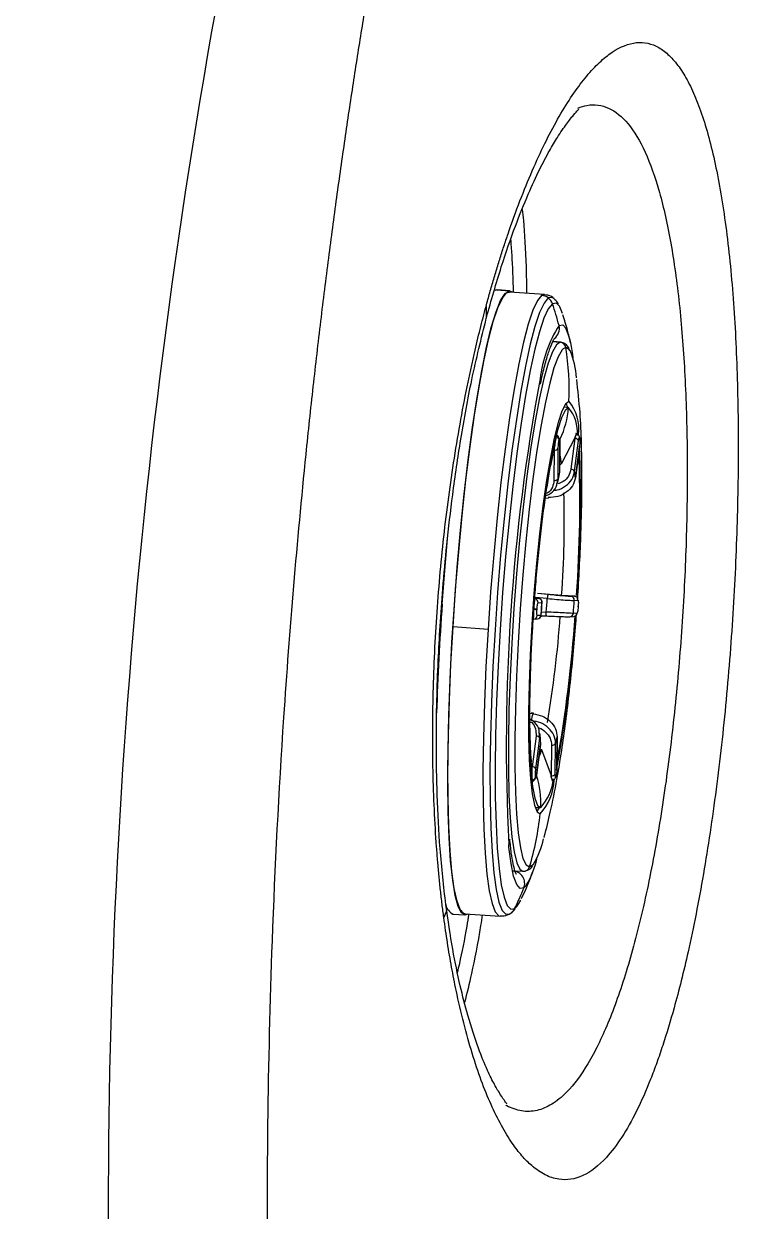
# Model space of a CAD drawing. Extents: x 526 to 610, y 679 to 808.
# Drawn here: x 532.974 to 535.259, y 723.207 to 727.003 of the extents above; entities that cross this region are included whole.
import ezdxf

# ---------------------------------------------------------------- set-up
doc = ezdxf.new("R2010")
doc.units = 0
doc.header["$MEASUREMENT"] = 0
doc.layers.add('1', color=4, linetype='Continuous')

# ---------------------------------------------------------------- blocks, each defined once
blk = doc.blocks.new('JETSETTER LX')
at = {"layer": '1', "color": 3, "linetype": 'Continuous', "lineweight": 25}
for p, q in [((8.3599, 29.2743), (8.3532, 29.2725)), ((8.3601, 29.2743), (8.3992, 29.2715)), ((8.3601, 29.2743), (8.3616, 29.2743)), ((8.4006, 29.2715), (8.3616, 29.2743)), ((8.3913, 29.2647), (8.4004, 29.2677)), ((8.4095, 29.267), (8.3992, 29.2715)), ((8.5123, 29.2597), (8.4004, 29.2677)), ((8.5123, 29.2597), (8.5032, 29.2567)), ((8.3253, 29.2215), (8.326, 29.1838)), ((8.5642, 29.1071), (8.5388, 29.1094)), ((8.5388, 29.1093), (8.5627, 29.1071)), ((8.5642, 29.1071), (8.5627, 29.1071)), ((8.5804, 29.0906), (8.5715, 29.0861)), ((8.5905, 28.8979), (8.5736, 28.8994)), ((8.5873, 28.8982), (8.5813, 28.9116)), ((8.5495, 28.8057), (8.5497, 28.8067)), ((8.559, 28.795), (8.5592, 28.796)), ((8.5616, 28.789), (8.5607, 28.6916)), ((8.5608, 28.6923), (8.5617, 28.7898)), ((8.5616, 28.789), (8.5617, 28.7898)), ((8.6086, 28.7995), (8.5669, 28.7193)), ((8.6094, 28.7994), (8.5966, 28.7012)), ((8.6101, 28.8044), (8.6086, 28.7995)), ((8.6086, 28.7995), (8.6094, 28.7994)), ((8.6087, 28.6946), (8.6215, 28.7928)), ((8.6094, 28.7994), (8.6101, 28.8044)), ((8.6249, 28.8013), (8.6248, 28.8023)), ((8.6248, 28.8002), (8.6249, 28.7992)), ((8.5427, 28.763), (8.5381, 28.7514)), ((8.5435, 28.763), (8.5426, 28.6655)), ((8.5436, 28.7685), (8.5427, 28.763)), ((8.5427, 28.763), (8.5435, 28.763)), ((8.5435, 28.763), (8.5436, 28.7685)), ((8.5555, 28.6707), (8.5564, 28.7681)), ((8.6238, 28.7724), (8.611, 28.6742)), ((8.611, 28.6735), (8.6238, 28.7717)), ((8.6238, 28.7724), (8.6238, 28.7717)), ((8.5669, 28.7193), (8.561, 28.7141)), ((8.5525, 28.6582), (8.5555, 28.6707)), ((8.5607, 28.6916), (8.5572, 28.6773)), ((8.5608, 28.6923), (8.5607, 28.6916)), ((8.611, 28.6735), (8.611, 28.6742)), ((8.5153, 28.6097), (8.525, 28.6091)), ((8.4814, 28.2873), (8.4807, 28.2873)), ((8.4808, 28.2866), (8.4814, 28.2873)), ((8.4809, 28.2864), (8.481, 28.2872)), ((8.4934, 28.288), (8.4814, 28.2873)), ((8.5211, 28.2881), (8.4837, 28.2917)), ((8.5672, 28.2977), (8.4903, 28.3038)), ((8.5235, 28.3006), (8.4903, 28.3038)), ((8.608, 28.2954), (8.5672, 28.2977)), ((8.6088, 28.2953), (8.5969, 28.2945)), ((8.6074, 28.2819), (8.6194, 28.2827)), ((8.608, 28.2954), (8.6088, 28.2953)), ((8.4773, 28.2545), (8.475, 28.2546)), ((8.4776, 28.2535), (8.4778, 28.2555)), ((8.4884, 28.2529), (8.4886, 28.2549)), ((8.492, 28.2747), (8.5039, 28.2754)), ((8.5023, 28.2453), (8.5181, 28.2446)), ((8.5039, 28.2754), (8.5032, 28.2756)), ((8.6201, 28.2632), (8.6199, 28.2611)), ((8.62, 28.2612), (8.6199, 28.2611)), ((8.62, 28.2612), (8.6201, 28.2632)), ((8.6201, 28.2632), (8.6201, 28.2632)), ((8.4769, 28.2224), (8.4763, 28.2229)), ((8.4764, 28.2223), (8.4765, 28.2239)), ((8.4782, 28.2224), (8.4901, 28.2232)), ((8.501, 28.2341), (8.4891, 28.2334)), ((8.5003, 28.2343), (8.501, 28.2341)), ((8.5014, 28.233), (8.5188, 28.2322)), ((8.5936, 28.2297), (8.6055, 28.2304)), ((8.6165, 28.2414), (8.6046, 28.2406)), ((8.3318, 28.1895), (8.2199, 28.1975)), ((8.4757, 27.9194), (8.4619, 27.9206)), ((8.4769, 27.9211), (8.4698, 27.9217)), ((8.4854, 27.8485), (8.4726, 27.7503)), ((8.4847, 27.7437), (8.4975, 27.8419)), ((8.4975, 27.8419), (8.4957, 27.8603)), ((8.4983, 27.8372), (8.4998, 27.8214)), ((8.5469, 27.727), (8.5478, 27.8245)), ((8.553, 27.8454), (8.5521, 27.7479)), ((8.5522, 27.7486), (8.5531, 27.8461)), ((8.553, 27.8454), (8.5531, 27.8461)), ((8.4998, 27.8214), (8.487, 27.7232)), ((8.487, 27.7226), (8.4998, 27.8208)), ((8.4998, 27.8214), (8.4998, 27.8208)), ((8.503, 27.8059), (8.5332, 27.7219)), ((8.5349, 27.8193), (8.534, 27.7219)), ((8.4685, 27.7646), (8.4718, 27.7504)), ((8.4718, 27.7504), (8.472, 27.7448)), ((8.4726, 27.7503), (8.4718, 27.7504)), ((8.472, 27.7448), (8.4726, 27.7503)), ((8.5522, 27.7486), (8.5521, 27.7479)), ((8.4837, 27.7159), (8.4836, 27.7169)), ((8.5332, 27.7219), (8.534, 27.717)), ((8.534, 27.7219), (8.5332, 27.7219)), ((8.534, 27.717), (8.534, 27.7219)), ((8.549, 27.718), (8.5492, 27.719)), ((8.5495, 27.721), (8.5493, 27.72)), ((8.4728, 27.7065), (8.4727, 27.7075)), ((8.4823, 27.6204), (8.4992, 27.6195)), ((8.4984, 27.5999), (8.4965, 27.6)), ((8.4179, 27.4175), (8.4434, 27.4161)), ((8.4434, 27.4161), (8.4445, 27.4161)), ((8.4533, 27.4363), (8.4642, 27.43)), ((8.4537, 27.3704), (8.4463, 27.3628)), ((8.4169, 27.2969), (8.4234, 27.3032)), ((8.2191, 27.2794), (8.2581, 27.2766)), ((8.2584, 27.2806), (8.3703, 27.2726)), ((8.2596, 27.2766), (8.2677, 27.2799))]:
    blk.add_line(p, q, dxfattribs=at)
at = {"layer": '1', "color": 3, "linetype": 'Continuous', "lineweight": 25, "flags": 128}
for points in [[(8.2596, 27.2766), (8.2474, 27.2831), (8.2365, 27.304), (8.2268, 27.3391), (8.2187, 27.3878), (8.2122, 27.4494), (8.2074, 27.5231), (8.2043, 27.6077), (8.2031, 27.702), (8.2038, 27.8047), (8.2062, 27.9142), (8.2105, 28.0289), (8.2165, 28.1473), (8.2241, 28.2675), (8.2333, 28.3877), (8.2439, 28.5064), (8.2557, 28.6216), (8.2686, 28.7318), (8.2824, 28.8353), (8.2969, 28.9306), (8.3118, 29.0163), (8.327, 29.0912), (8.3423, 29.1542), (8.3573, 29.2044), (8.3719, 29.241), (8.386, 29.2635), (8.3992, 29.2715)], [(8.2199, 28.1975), (8.2282, 28.3174), (8.2379, 28.4368), (8.249, 28.5537), (8.2612, 28.6666), (8.2745, 28.7738), (8.2885, 28.8736), (8.3031, 28.9648), (8.3182, 29.0458), (8.3333, 29.1156), (8.3485, 29.1732), (8.3633, 29.2176), (8.3777, 29.2483), (8.3913, 29.2647)], [(8.5032, 29.2567), (8.4896, 29.2403), (8.4752, 29.2096), (8.4604, 29.1652), (8.4453, 29.1076), (8.4301, 29.0378), (8.4151, 28.9568), (8.4004, 28.8656), (8.3864, 28.7658), (8.3731, 28.6586), (8.3609, 28.5457), (8.3498, 28.4288), (8.3401, 28.3094), (8.3318, 28.1895)], [(8.5244, 29.2487), (8.5109, 29.2323), (8.4966, 29.2018), (8.4819, 29.1577), (8.4668, 29.1006), (8.4517, 29.0312), (8.4368, 28.9507), (8.4223, 28.8602), (8.4083, 28.7609), (8.3952, 28.6545), (8.383, 28.5423), (8.372, 28.4262), (8.3623, 28.3076), (8.3541, 28.1884), (8.3475, 28.0704), (8.3426, 27.9552), (8.3394, 27.8444), (8.338, 27.7398), (8.3384, 27.6429), (8.3407, 27.555), (8.3447, 27.4775), (8.3505, 27.4115), (8.3579, 27.3579), (8.3668, 27.3175), (8.3771, 27.2909), (8.3887, 27.2785), (8.4014, 27.2805)], [(8.5377, 29.2302), (8.5244, 29.2142), (8.5104, 29.1842), (8.4959, 29.1409), (8.4812, 29.0847), (8.4663, 29.0166), (8.4517, 28.9375), (8.4374, 28.8486), (8.4237, 28.7511), (8.4108, 28.6466), (8.3988, 28.5364), (8.388, 28.4223), (8.3785, 28.3058), (8.3705, 28.1888), (8.3639, 28.0728), (8.3591, 27.9596), (8.356, 27.8508), (8.3546, 27.7481), (8.355, 27.6529), (8.3573, 27.5666), (8.3612, 27.4904), (8.3669, 27.4255), (8.3741, 27.3729), (8.3829, 27.3332), (8.3931, 27.3071), (8.4044, 27.295), (8.4169, 27.2969)], [(8.5426, 29.2467), (8.5371, 29.2507), (8.5244, 29.2487)], [(8.5603, 29.2221), (8.5502, 29.2322), (8.5377, 29.2302)], [(8.5701, 29.1993), (8.5615, 29.22), (8.5603, 29.2221)], [(8.5587, 29.1607), (8.5707, 29.1624), (8.58, 29.1527)], [(8.5627, 29.1071), (8.5506, 29.0992), (8.5376, 29.0769), (8.5241, 29.0406), (8.5102, 28.9911), (8.4962, 28.929), (8.4823, 28.8555), (8.4688, 28.7719), (8.4559, 28.6795), (8.4438, 28.58), (8.4327, 28.475), (8.4229, 28.3664), (8.4144, 28.256), (8.4074, 28.1457), (8.4021, 28.0374), (8.3985, 27.9329), (8.3968, 27.834), (8.3968, 27.7425), (8.3987, 27.6598), (8.4024, 27.5874), (8.4078, 27.5266), (8.4148, 27.4783), (8.4234, 27.4435), (8.4333, 27.4226), (8.4434, 27.4161)], [(8.5715, 29.0861), (8.5684, 29.0828), (8.5557, 29.0609), (8.5424, 29.0253), (8.5288, 28.9766), (8.515, 28.9157), (8.5014, 28.8435), (8.4881, 28.7614), (8.4754, 28.6707), (8.4635, 28.573), (8.4527, 28.4699), (8.443, 28.3632), (8.4347, 28.2548), (8.4278, 28.1465), (8.4226, 28.0401), (8.4191, 27.9375), (8.4174, 27.8404), (8.4174, 27.7505), (8.4192, 27.6693), (8.4229, 27.5982), (8.4282, 27.5385), (8.4351, 27.4911), (8.4435, 27.4568), (8.4533, 27.4363), (8.4533, 27.4363)], [(8.5938, 29.0805), (8.5913, 29.0843), (8.5804, 29.0906)], [(8.5906, 28.9175), (8.5797, 28.9095), (8.5681, 28.887), (8.5559, 28.8504), (8.5434, 28.8006), (8.531, 28.7387), (8.5189, 28.6661), (8.5074, 28.5843), (8.4966, 28.4953), (8.487, 28.4011), (8.4786, 28.3036), (8.4718, 28.2051), (8.4665, 28.1078), (8.463, 28.0139), (8.4613, 27.9255), (8.4614, 27.8445), (8.4635, 27.7728), (8.4673, 27.7119), (8.4728, 27.6632), (8.48, 27.6279), (8.4886, 27.6066), (8.4984, 27.5999)], [(8.5895, 28.8979), (8.5784, 28.8893), (8.5664, 28.8653), (8.554, 28.8263), (8.5413, 28.7733), (8.5287, 28.7077), (8.5165, 28.631), (8.505, 28.5451), (8.4944, 28.4522), (8.4851, 28.3545), (8.4773, 28.2545)], [(8.6249, 28.8013), (8.625, 28.8009), (8.6249, 28.7992)], [(8.1851, 28.2702), (8.1943, 28.3905), (8.2019, 28.4784)], [(8.4773, 28.2545), (8.4712, 28.1545), (8.4668, 28.0571), (8.4644, 27.9647), (8.4639, 27.8796), (8.4655, 27.8037), (8.469, 27.7391), (8.4743, 27.6873), (8.4814, 27.6495), (8.4901, 27.6267), (8.5001, 27.6195)], [(8.2584, 27.2806), (8.2547, 27.2815), (8.2431, 27.294), (8.2327, 27.3207), (8.2237, 27.3614), (8.2162, 27.4153), (8.2104, 27.4818), (8.2064, 27.5599), (8.2041, 27.6483), (8.2037, 27.7459), (8.2051, 27.8512), (8.2083, 27.9626), (8.2132, 28.0786), (8.2199, 28.1975)], [(8.3318, 28.1895), (8.3252, 28.0706), (8.3202, 27.9546), (8.317, 27.8432), (8.3156, 27.7379), (8.316, 27.6403), (8.3183, 27.5519), (8.3223, 27.4738), (8.3281, 27.4073), (8.3356, 27.3534), (8.3446, 27.3127), (8.355, 27.286), (8.3666, 27.2735), (8.3703, 27.2726)], [(8.5495, 27.721), (8.5493, 27.7193), (8.5492, 27.719)], [(8.4882, 27.6073), (8.4898, 27.6093), (8.496, 27.6197)], [(8.4463, 27.3628), (8.4343, 27.3612), (8.4233, 27.3737), (8.4136, 27.4003), (8.4053, 27.4405), (8.3986, 27.4936), (8.3978, 27.5019)], [(8.4642, 27.43), (8.4761, 27.4378), (8.477, 27.4388)], [(8.4234, 27.3032), (8.4302, 27.313), (8.4361, 27.3241)]]:
    blk.add_lwpolyline(points, dxfattribs=at)
at = {"layer": '1', "color": 3, "linetype": 'Continuous', "lineweight": 25}
for centre, radius, start, end in [((8.5004, 29.2175), 0.0394, 52.4042, 85.872), ((8.5002, 29.2172), 0.0397, 19.1561, 52.436), ((7.7117, 28.9433), 0.8744, 14.3972, 19.1526), ((8.9025, 28.9426), 0.4072, 147.6072, 173.2974), ((8.5209, 29.1509), 0.039, 305.1275, 14.5907), ((8.3318, 29.0414), 0.272, 3.0957, 24.1448), ((8.561, 29.0876), 0.0196, 8.9674, 84.7859), ((7.7176, 28.9527), 0.8737, 357.6952, 9.0859), ((8.3544, 28.9761), 0.2612, 3.8194, 23.5674), ((14.8117, 27.8172), 6.4216, 169.47556, 182.81417), ((8.3032, 28.9226), 0.2874, 334.3769, 355.0668), ((8.4918, 28.8179), 0.1262, 356.2123, 39.2923), ((8.4849, 28.8298), 0.1374, 352.6935, 39.6869), ((8.5475, 28.7943), 0.0115, 3.4077, 79.8858), ((8.5477, 28.7953), 0.0115, 3.4077, 79.8858), ((8.6103, 28.7868), 0.0126, 28.1188, 94.2959), ((4.3186, 28.6052), 4.3088, 355.9088, 2.2531), ((8.6159, 28.8013), 0.00895, 352.5437, 23.6173), ((8.5461, 28.7751), 0.0124, 257.7357, 325.7297), ((8.3256, 28.6867), 0.2436, 7.6851, 14.5848), ((4.6445, 28.5919), 3.9809, 355.7594, 2.3879), ((8.5975, 28.6886), 0.0126, 28.1192, 94.2968), ((8.5452, 28.6777), 0.0124, 257.7348, 325.7293), ((9.1993, 28.5209), 0.661, 165.0385, 166.9052), ((8.0393, 28.6193), 0.5743, 5.4864, 7.5366), ((5.2906, 28.5332), 3.285, 355.8887, 1.6204), ((8.4802, 28.2755), 0.0118, 355.8652, 84.2416), ((8.4922, 28.2763), 0.0118, 355.8652, 84.2436), ((4.5789, 28.542), 3.9504, 355.6821, 356.3154), ((8.5957, 28.2828), 0.0118, 355.8652, 84.2434), ((3.9133, 28.5895), 4.7043, 355.7466, 356.2509), ((8.6076, 28.2835), 0.0118, 355.8652, 84.2416), ((17.1291, 27.6398), 8.9662, 175.96814, 178.1929), ((8.4965, 28.4925), 0.2397, 265.4873, 268.0753), ((8.4966, 28.4945), 0.2397, 265.4873, 268.0753), ((13.1952, 27.9265), 4.7043, 175.7466, 176.2509), ((8.4774, 28.2341), 0.0118, 267.5621, 356.1626), ((8.4893, 28.2349), 0.0118, 273.7225, 356.1524), ((5.0087, 28.4838), 3.5628, 350.426, 355.9353), ((4.5025, 28.494), 4.1176, 349.4337, 356.3689), ((4.4581, 28.5057), 4.1609, 349.7341, 356.2258), ((8.5928, 28.2414), 0.0118, 267.5601, 356.1626), ((8.6047, 28.2422), 0.0118, 273.7225, 356.1524), ((7.9348, 28.0428), 0.5548, 344.7992, 347.1445), ((8.4864, 27.8359), 0.0126, 28.1192, 94.2968), ((9.0692, 27.8968), 0.5743, 185.4864, 187.5366), ((8.5375, 27.8315), 0.0124, 257.7347, 325.7293), ((7.9092, 27.9951), 0.661, 345.0385, 346.9052), ((8.205, 27.887), 0.3089, 339.5221, 344.7902), ((8.4736, 27.7377), 0.0126, 28.1188, 94.2959), ((8.4722, 27.7191), 0.0116, 272.3978, 349.0653), ((8.4723, 27.7181), 0.0116, 272.3978, 349.0653), ((8.484, 27.723), 0.00308, 318.5092, 5.1564), ((8.2126, 27.6349), 0.2879, 356.9374, 17.6407), ((8.3781, 27.7287), 0.1637, 318.1747, 354.1036), ((8.5367, 27.734), 0.0124, 257.7357, 325.7297), ((8.5406, 27.7201), 0.00868, 328.0834, 359.4998), ((8.369, 27.7173), 0.1748, 317.8141, 356.692), ((7.63, 27.6865), 0.8727, 342.9045, 354.3038), ((8.2324, 27.5839), 0.2843, 329.3273, 347.0271), ((8.1797, 27.5306), 0.3174, 329.6836, 347.3214), ((8.4094, 27.3773), 0.0396, 338.5267, 85.8067), ((8.4455, 27.4357), 0.0196, 267.0118, 343.0263), ((7.6475, 27.6798), 0.8594, 333.5415, 338.3524), ((8.2412, 27.3194), 0.0457, 194.3232, 241.049), ((8.3822, 27.3142), 0.0387, 299.7104, 333.5629)]:
    blk.add_arc(centre, radius, start, end, dxfattribs=at)
for points, knots in [([(8.1748, 31.4141), (8.1677, 31.3815), (8.153, 31.314), (8.1308, 31.2091), (8.1076, 31.0968), (8.0835, 30.9772), (8.0586, 30.8502), (8.033, 30.7159), (8.0069, 30.5742), (7.9803, 30.4251), (7.9535, 30.2685), (7.9266, 30.1046), (7.8997, 29.9331), (7.873, 29.7542), (7.8466, 29.5678), (7.8208, 29.3739), (7.7957, 29.1725), (7.7715, 28.9635), (7.7265, 28.5417), (7.6767, 27.951), (7.6399, 27.2364), (7.6258, 26.6501), (7.6245, 26.1002), (7.6355, 25.5387), (7.6635, 24.9181), (7.7087, 24.2835), (7.7648, 23.7105), (7.8243, 23.2169), (7.879, 22.8199), (7.9339, 22.4624), (7.9873, 22.1441), (8.0377, 21.865), (8.0837, 21.6248), (8.1241, 21.4233), (8.1496, 21.3019), (8.161, 21.2476)], [0, 0, 0, 0, 0.009756, 0.02023, 0.031424, 0.043335, 0.055966, 0.069315, 0.083382, 0.098168, 0.113673, 0.129896, 0.146838, 0.164498, 0.182877, 0.201974, 0.221789, 0.242323, 0.263576, 0.346033, 0.415883, 0.473127, 0.517766, 0.576948, 0.637589, 0.699691, 0.763252, 0.806184, 0.845306, 0.880616, 0.912116, 0.939804, 0.963681, 0.983746, 1, 1, 1, 1]), ([(7.6364, 31.0466), (7.5857, 31.0303), (7.4628, 30.9901), (7.2163, 30.9071), (6.9068, 30.7994), (6.5329, 30.6648), (6.241, 30.556), (5.9295, 30.4378), (5.7638, 30.374), (5.5036, 30.2719), (5.3263, 30.2018), (5.0512, 30.0912), (4.7701, 29.9762), (4.581, 29.8975), (4.4866, 29.8579)], [0, 0, 0, 0, 0.125, 0.25, 0.375, 0.5, 0.625, 0.625, 0.75, 0.75, 0.8125, 0.875, 0.9375, 1, 1, 1, 1]), ([(8.3253, 29.2215), (8.3273, 29.2289), (8.3313, 29.2437), (8.3374, 29.2657), (8.3436, 29.2874), (8.3499, 29.3089), (8.3562, 29.3303), (8.3626, 29.3514), (8.3691, 29.3723), (8.3757, 29.393), (8.3823, 29.4135), (8.389, 29.4338), (8.4059, 29.4838), (8.4336, 29.5602), (8.4729, 29.6566), (8.5132, 29.7439), (8.5543, 29.8218), (8.5957, 29.8897), (8.637, 29.9471), (8.678, 29.9935), (8.7319, 30.0405), (8.7843, 30.0653), (8.8338, 30.0665), (8.8694, 30.0555), (8.9032, 30.0331), (8.9351, 29.9993), (8.9649, 29.9541), (8.9924, 29.8977), (9.0177, 29.8306), (9.0406, 29.7534), (9.061, 29.6666), (9.0788, 29.5702), (9.0941, 29.4651), (9.1069, 29.3523), (9.117, 29.2323), (9.1245, 29.1058), (9.1294, 28.9735), (9.1318, 28.8365), (9.1317, 28.6956), (9.1289, 28.5516), (9.1237, 28.4053), (9.116, 28.2579), (9.1058, 28.1103), (9.0933, 27.9639), (9.0784, 27.8193), (9.0612, 27.6775), (9.042, 27.5395), (9.0134, 27.362), (8.9757, 27.1704), (8.931, 26.9908), (8.8967, 26.8772), (8.8713, 26.8035), (8.8438, 26.7306), (8.8069, 26.6468), (8.7595, 26.5628), (8.7024, 26.488), (8.6348, 26.4352), (8.5688, 26.4255), (8.5142, 26.4432), (8.4748, 26.4701), (8.4398, 26.5055), (8.4073, 26.5478), (8.3742, 26.6019), (8.3411, 26.669), (8.3097, 26.7462), (8.2805, 26.8334), (8.2536, 26.9297), (8.2347, 27.0112), (8.2223, 27.0722), (8.2152, 27.1097), (8.2085, 27.148), (8.2021, 27.1872), (8.196, 27.2272), (8.1922, 27.2544), (8.1904, 27.2681)], [0, 0, 0, 0, 0.0028225, 0.0056468, 0.0084733, 0.0113026, 0.0141353, 0.016972, 0.0198131, 0.0226593, 0.025511, 0.0283689, 0.0312334, 0.0468869, 0.0624534, 0.0780312, 0.0937058, 0.1093974, 0.124963, 0.1405485, 0.1561972, 0.1874468, 0.2030399, 0.2186626, 0.234377, 0.2499472, 0.2655354, 0.2811454, 0.2968376, 0.3124369, 0.3280134, 0.3436221, 0.3592821, 0.3749187, 0.3904925, 0.4060989, 0.4217356, 0.4373982, 0.4530094, 0.4686378, 0.484326, 0.5000116, 0.5156882, 0.5313463, 0.5469846, 0.5626441, 0.5782979, 0.5938447, 0.6251111, 0.6500806, 0.6688007, 0.6781864, 0.6875904, 0.7083302, 0.7290741, 0.7500564, 0.7810894, 0.8124766, 0.8303371, 0.8481741, 0.861494, 0.8749472, 0.8905953, 0.9062252, 0.9217704, 0.9374293, 0.9531021, 0.9687235, 0.9739368, 0.979145, 0.9843518, 0.9895608, 0.9947757, 1, 1, 1, 1]), ([(8.3265, 29.1851), (8.3422, 29.2406), (8.3719, 29.346), (8.4175, 29.4762), (8.4589, 29.5793), (8.4956, 29.6585), (8.5268, 29.7177), (8.5563, 29.7673), (8.5844, 29.8081), (8.6067, 29.8359), (8.6204, 29.8509), (8.6213, 29.8522), (8.6218, 29.8528)], [0, 0, 0, 0, 0.134446, 0.255349, 0.363279, 0.45852, 0.541249, 0.611624, 0.702091, 0.798102, 0.901036, 1, 1, 1, 1]), ([(8.6191, 29.8559), (8.6288, 29.8591), (8.6631, 29.8706), (8.7182, 29.862), (8.781, 29.8121), (8.8354, 29.7209), (8.8813, 29.5921), (8.9177, 29.4283), (8.9446, 29.2352), (8.962, 29.0159), (8.9697, 28.7771), (8.9681, 28.5232), (8.9571, 28.2631), (8.9371, 28.0024), (8.9084, 27.7487), (8.8716, 27.508), (8.8267, 27.2865), (8.7747, 27.0903), (8.7159, 26.9249), (8.6521, 26.7948), (8.5908, 26.7133), (8.5361, 26.6687), (8.4879, 26.6487), (8.4476, 26.6471), (8.4152, 26.6558), (8.3984, 26.6623), (8.3898, 26.6679), (8.3889, 26.6685)], [0, 0, 0, 0, 0.0188443, 0.0662273, 0.1136985, 0.1610512, 0.2085363, 0.2558667, 0.3033637, 0.3501659, 0.398189, 0.4455902, 0.4932158, 0.5407577, 0.5882766, 0.6355161, 0.6830577, 0.7305867, 0.7778577, 0.8254091, 0.8725237, 0.9044335, 0.9350275, 0.9670932, 0.9827765, 0.9983471, 1, 1, 1, 1]), ([(8.4408, 29.5316), (8.4421, 29.5201), (8.4479, 29.4701), (8.4529, 29.3799), (8.4546, 29.2923), (8.4551, 29.2638)], [0, 0, 0, 0, 0.169566, 0.730056, 1, 1, 1, 1]), ([(8.4136, 29.2667), (8.4122, 29.3088), (8.4102, 29.3711), (8.4061, 29.4202), (8.4047, 29.4361)], [0, 0, 0, 0, 0.674941, 1, 1, 1, 1]), ([(8.5458, 29.2431), (8.5448, 29.2444), (8.5401, 29.2502), (8.5279, 29.2583), (8.5159, 29.2583), (8.5121, 29.2583)], [0, 0, 0, 0, 0.161851, 0.73655, 1, 1, 1, 1]), ([(8.5563, 29.2305), (8.5562, 29.2306), (8.5542, 29.2354), (8.55, 29.2393), (8.5458, 29.2431)], [0, 0, 0, 0, 0.025758, 1, 1, 1, 1]), ([(8.1904, 27.2681), (8.1894, 27.2752), (8.1875, 27.2895), (8.1848, 27.3112), (8.1823, 27.3331), (8.1798, 27.3554), (8.1774, 27.3778), (8.1752, 27.4006), (8.173, 27.4236), (8.171, 27.4468), (8.1691, 27.4703), (8.1649, 27.5251), (8.1596, 27.6129), (8.1555, 27.7353), (8.1543, 27.8605), (8.1561, 27.9875), (8.1608, 28.1159), (8.1709, 28.2873), (8.1866, 28.4591), (8.2077, 28.628), (8.2262, 28.7533), (8.2472, 28.8757), (8.2655, 28.9687), (8.2795, 29.0337), (8.2882, 29.0725), (8.2971, 29.1108), (8.3063, 29.1484), (8.3157, 29.1853), (8.3221, 29.2095), (8.3253, 29.2215)], [0, 0, 0, 0, 0.012357, 0.024739, 0.037148, 0.049587, 0.06206, 0.074568, 0.087116, 0.099705, 0.112339, 0.12502, 0.187457, 0.25009, 0.312187, 0.374976, 0.437481, 0.500079, 0.624568, 0.687276, 0.749527, 0.812256, 0.87425, 0.895383, 0.916429, 0.937401, 0.958312, 0.979174, 1, 1, 1, 1]), ([(8.595, 29.1053), (8.5922, 29.1185), (8.5861, 29.1475), (8.5763, 29.1781), (8.5709, 29.1948)], [0, 0, 0, 0, 0.456569, 1, 1, 1, 1]), ([(8.1968, 27.3096), (8.1901, 27.3682), (8.1773, 27.4796), (8.1687, 27.653), (8.1659, 27.8128), (8.1676, 27.957), (8.172, 28.084), (8.1784, 28.2027), (8.1872, 28.3261), (8.2002, 28.4668), (8.2188, 28.6272), (8.2449, 28.8046), (8.2797, 28.9966), (8.3102, 29.1194), (8.3262, 29.1839)], [0, 0, 0, 0, 0.104364, 0.198396, 0.282513, 0.356786, 0.421174, 0.476404, 0.536955, 0.608259, 0.690241, 0.782805, 0.885942, 1, 1, 1, 1]), ([(8.4995, 28.9734), (8.5019, 28.9849), (8.5086, 29.0166), (8.5193, 29.0566), (8.5308, 29.0917), (8.5392, 29.1118), (8.5455, 29.1207), (8.5444, 29.1198), (8.5441, 29.1195)], [0, 0, 0, 0, 0.131063, 0.361107, 0.58744, 0.778479, 0.941309, 1, 1, 1, 1]), ([(8.5909, 29.0872), (8.5886, 29.0912), (8.5836, 29.0994), (8.5712, 29.107), (8.5623, 29.1071), (8.5598, 29.1072)], [0, 0, 0, 0, 0.399431, 0.830476, 1, 1, 1, 1]), ([(8.6179, 28.2847), (8.6182, 28.2891), (8.621, 28.3273), (8.6248, 28.3993), (8.6292, 28.4991), (8.6317, 28.5969), (8.6324, 28.6929), (8.6307, 28.7886), (8.6266, 28.8866), (8.6193, 28.9532), (8.6154, 28.9886)], [0, 0, 0, 0, 0.016689, 0.14401, 0.271994, 0.401775, 0.535018, 0.674706, 0.827573, 1, 1, 1, 1]), ([(8.6159, 28.8134), (8.6159, 28.8138), (8.6155, 28.8155), (8.6143, 28.8149), (8.6125, 28.8116), (8.6109, 28.8068), (8.6101, 28.8044)], [0, 0, 0, 0, 0.091849, 0.397537, 0.702668, 1, 1, 1, 1]), ([(8.6241, 28.8049), (8.6236, 28.8064), (8.6224, 28.8096), (8.6195, 28.8129), (8.6162, 28.815), (8.6139, 28.815), (8.6127, 28.815)], [0, 0, 0, 0, 0.240764, 0.491581, 0.746631, 1, 1, 1, 1]), ([(8.5495, 28.8057), (8.549, 28.8036), (8.5481, 28.7993), (8.5466, 28.7896), (8.5451, 28.7788), (8.5441, 28.7719), (8.5436, 28.7685)], [0, 0, 0, 0, 0.247558, 0.500834, 0.753648, 1, 1, 1, 1]), ([(8.5519, 28.8105), (8.5516, 28.8108), (8.5511, 28.8113), (8.5502, 28.8082), (8.5497, 28.8067)], [0, 0, 0, 0, 0.492816, 1, 1, 1, 1]), ([(8.5598, 28.7974), (8.5597, 28.7976), (8.5592, 28.8002), (8.5571, 28.8044), (8.5544, 28.8085), (8.5526, 28.8095), (8.552, 28.8098)], [0, 0, 0, 0, 0.035663, 0.414323, 0.807559, 1, 1, 1, 1]), ([(8.5564, 28.7681), (8.5564, 28.7708), (8.5566, 28.7761), (8.5573, 28.7844), (8.5581, 28.791), (8.5587, 28.7937), (8.559, 28.795)], [0, 0, 0, 0, 0.279486, 0.559002, 0.779415, 1, 1, 1, 1]), ([(8.5592, 28.796), (8.5596, 28.7972), (8.5603, 28.7994), (8.5611, 28.7982), (8.5615, 28.7945), (8.5616, 28.7909), (8.5616, 28.789)], [0, 0, 0, 0, 0.279658, 0.559227, 0.779582, 1, 1, 1, 1]), ([(8.6215, 28.7928), (8.6218, 28.7951), (8.6225, 28.7998), (8.6235, 28.8028), (8.6243, 28.8029), (8.6247, 28.8011), (8.6248, 28.8002)], [0, 0, 0, 0, 0.279486, 0.559002, 0.779415, 1, 1, 1, 1]), ([(8.6249, 28.7992), (8.625, 28.7974), (8.6253, 28.7939), (8.625, 28.7862), (8.6245, 28.7786), (8.624, 28.7745), (8.6238, 28.7724)], [0, 0, 0, 0, 0.2796579, 0.5592269, 0.7795818, 1, 1, 1, 1]), ([(8.481, 28.2872), (8.4821, 28.3019), (8.4852, 28.3451), (8.4918, 28.4153), (8.5002, 28.4954), (8.5094, 28.5699), (8.519, 28.6368), (8.5284, 28.6934), (8.5358, 28.7317), (8.5393, 28.7466), (8.5403, 28.7506)], [0, 0, 0, 0, 0.077526, 0.226691, 0.375311, 0.52287, 0.668654, 0.811574, 0.949898, 1, 1, 1, 1]), ([(8.5966, 28.7012), (8.5946, 28.6938), (8.5905, 28.6788), (8.5748, 28.6618), (8.5611, 28.6564), (8.5555, 28.6542)], [0, 0, 0, 0, 0.369964, 0.740801, 1, 1, 1, 1]), ([(8.5426, 28.6655), (8.5414, 28.6582), (8.5391, 28.6435), (8.5289, 28.6288), (8.5204, 28.6247), (8.5192, 28.6241)], [0, 0, 0, 0, 0.462154, 0.9254, 1, 1, 1, 1]), ([(8.611, 28.6742), (8.6087, 28.6653), (8.604, 28.6476), (8.583, 28.6263), (8.5551, 28.6122), (8.5344, 28.6113), (8.524, 28.6108)], [0, 0, 0, 0, 0.25003, 0.500035, 0.750022, 1, 1, 1, 1]), ([(8.5401, 28.634), (8.5442, 28.6341), (8.5586, 28.6348), (8.5806, 28.6469), (8.6017, 28.6679), (8.6063, 28.6857), (8.6087, 28.6946)], [0, 0, 0, 0, 0.116652, 0.411078, 0.705524, 1, 1, 1, 1]), ([(8.5534, 28.6556), (8.5549, 28.6621), (8.5569, 28.6705), (8.5588, 28.6774), (8.5592, 28.6789)], [0, 0, 0, 0, 0.7798302, 1, 1, 1, 1]), ([(8.5191, 28.6176), (8.5236, 28.6197), (8.5369, 28.6257), (8.5493, 28.6407), (8.5517, 28.6538), (8.5525, 28.6582)], [0, 0, 0, 0, 0.253623, 0.747364, 1, 1, 1, 1]), ([(8.4808, 28.2866), (8.4807, 28.2855), (8.4805, 28.2833), (8.4796, 28.2758), (8.4786, 28.2663), (8.478, 28.2591), (8.4778, 28.2555)], [0, 0, 0, 0, 0.246603, 0.499388, 0.752586, 1, 1, 1, 1]), ([(8.479, 28.2902), (8.4838, 28.2896), (8.4934, 28.2885), (8.4934, 28.2882), (8.4934, 28.288)], [0, 0, 0, 0, 0.5007696, 1, 1, 1, 1]), ([(8.5044, 28.2754), (8.5043, 28.2769), (8.5042, 28.2793), (8.5029, 28.2822), (8.5009, 28.2849), (8.4972, 28.2873), (8.4922, 28.2886), (8.487, 28.2892), (8.4838, 28.2895)], [0, 0, 0, 0, 0.113992, 0.177332, 0.246178, 0.409847, 0.632619, 1, 1, 1, 1]), ([(8.5012, 28.2291), (8.502, 28.2425), (8.5032, 28.2597), (8.5045, 28.2769), (8.5048, 28.2807)], [0, 0, 0, 0, 0.779452, 1, 1, 1, 1]), ([(8.5228, 28.299), (8.5226, 28.2983), (8.5223, 28.297), (8.5218, 28.2942), (8.5214, 28.2912), (8.5212, 28.2891), (8.5211, 28.2881)], [0, 0, 0, 0, 0.259415, 0.518936, 0.76845, 1, 1, 1, 1]), ([(8.5211, 28.2881), (8.5315, 28.2871), (8.5521, 28.285), (8.5799, 28.2831), (8.6007, 28.2819), (8.6052, 28.2819), (8.6074, 28.2819)], [0, 0, 0, 0, 0.249978, 0.499965, 0.74997, 1, 1, 1, 1]), ([(8.5235, 28.3006), (8.5234, 28.3005), (8.5232, 28.3004), (8.5229, 28.2994), (8.5228, 28.299)], [0, 0, 0, 0, 0.481432, 1, 1, 1, 1]), ([(8.5969, 28.2945), (8.5949, 28.2946), (8.5911, 28.2946), (8.5734, 28.296), (8.5499, 28.298), (8.5323, 28.2997), (8.5235, 28.3006)], [0, 0, 0, 0, 0.249775, 0.500139, 0.75045, 1, 1, 1, 1]), ([(8.6194, 28.2827), (8.6196, 28.2823), (8.6202, 28.2816), (8.6205, 28.2764), (8.6205, 28.27), (8.6202, 28.2654), (8.6201, 28.2632)], [0, 0, 0, 0, 0.2794855, 0.5590017, 0.7794153, 1, 1, 1, 1]), ([(8.4776, 28.2535), (8.4774, 28.2499), (8.477, 28.2427), (8.4767, 28.2333), (8.4765, 28.226), (8.4764, 28.224), (8.4763, 28.2229)], [0, 0, 0, 0, 0.247558, 0.500834, 0.753648, 1, 1, 1, 1]), ([(8.4891, 28.2334), (8.4889, 28.2337), (8.4883, 28.2344), (8.488, 28.2396), (8.488, 28.2461), (8.4883, 28.2506), (8.4884, 28.2529)], [0, 0, 0, 0, 0.279486, 0.559002, 0.779415, 1, 1, 1, 1]), ([(8.4886, 28.2549), (8.4888, 28.2578), (8.4893, 28.2635), (8.4903, 28.27), (8.4913, 28.2739), (8.4918, 28.2744), (8.492, 28.2747)], [0, 0, 0, 0, 0.279658, 0.559227, 0.779582, 1, 1, 1, 1]), ([(8.5187, 28.2322), (8.5187, 28.2323), (8.5185, 28.2324), (8.5182, 28.2335), (8.518, 28.2358), (8.5179, 28.2392), (8.518, 28.2422), (8.518, 28.2438), (8.5181, 28.2446)], [0, 0, 0, 0, 0.124722, 0.249344, 0.5, 0.750656, 0.875278, 1, 1, 1, 1]), ([(8.6046, 28.2406), (8.6023, 28.2406), (8.5978, 28.2407), (8.577, 28.2418), (8.5492, 28.2433), (8.5284, 28.2441), (8.5181, 28.2446)], [0, 0, 0, 0, 0.25003, 0.500035, 0.750022, 1, 1, 1, 1]), ([(8.6199, 28.2611), (8.6197, 28.2583), (8.6192, 28.2525), (8.6182, 28.246), (8.6172, 28.2421), (8.6167, 28.2416), (8.6165, 28.2414)], [0, 0, 0, 0, 0.279658, 0.559227, 0.779582, 1, 1, 1, 1]), ([(8.471, 27.7651), (8.4706, 27.77), (8.4692, 27.7843), (8.4673, 27.8196), (8.4658, 27.87), (8.4654, 27.9317), (8.4663, 28.0021), (8.4687, 28.0795), (8.472, 28.1537), (8.4751, 28.2021), (8.4764, 28.2223)], [0, 0, 0, 0, 0.0636723, 0.1852328, 0.3169941, 0.4558069, 0.5991759, 0.7453869, 0.8933207, 1, 1, 1, 1]), ([(8.4933, 28.2239), (8.4936, 28.224), (8.4954, 28.2244), (8.4981, 28.2265), (8.5008, 28.2302), (8.5013, 28.233), (8.5015, 28.2343)], [0, 0, 0, 0, 0.061934, 0.38074, 0.69912, 1, 1, 1, 1]), ([(8.5105, 27.5238), (8.5108, 27.5247), (8.5191, 27.5522), (8.5328, 27.6122), (8.5513, 27.7026), (8.5671, 27.7991), (8.5805, 27.8942), (8.5924, 27.9924), (8.6028, 28.0942), (8.6102, 28.1772), (8.6137, 28.226), (8.6147, 28.2407)], [0, 0, 0, 0, 0.004129, 0.131701, 0.296135, 0.432931, 0.560171, 0.693076, 0.820809, 0.945956, 1, 1, 1, 1]), ([(8.5188, 28.2322), (8.5276, 28.2318), (8.5452, 28.2311), (8.5689, 28.2302), (8.5866, 28.2296), (8.5904, 28.2296), (8.5923, 28.2297)], [0, 0, 0, 0, 0.249816, 0.500222, 0.750495, 1, 1, 1, 1]), ([(8.4957, 27.8603), (8.4956, 27.863), (8.495, 27.8747), (8.4841, 27.8913), (8.47, 27.9002), (8.4641, 27.9039)], [0, 0, 0, 0, 0.151233, 0.64578, 1, 1, 1, 1]), ([(8.4773, 27.9198), (8.4772, 27.9202), (8.477, 27.9212), (8.4766, 27.9214), (8.4761, 27.9209), (8.4758, 27.9199), (8.4757, 27.9194)], [0, 0, 0, 0, 0.259419, 0.518943, 0.768457, 1, 1, 1, 1]), ([(8.4757, 27.9194), (8.4859, 27.9175), (8.5062, 27.9136), (8.5319, 27.896), (8.5497, 27.8723), (8.5519, 27.8543), (8.553, 27.8454)], [0, 0, 0, 0, 0.249978, 0.4999653, 0.7499704, 1, 1, 1, 1]), ([(8.4658, 27.8952), (8.4677, 27.8939), (8.4765, 27.888), (8.4851, 27.8712), (8.4853, 27.8561), (8.4854, 27.8485)], [0, 0, 0, 0, 0.121177, 0.561265, 1, 1, 1, 1]), ([(8.5478, 27.8245), (8.5467, 27.8334), (8.5445, 27.8514), (8.5267, 27.8751), (8.501, 27.8925), (8.4804, 27.8957), (8.4702, 27.8974)], [0, 0, 0, 0, 0.25003, 0.500035, 0.750022, 1, 1, 1, 1]), ([(8.4905, 27.8759), (8.4918, 27.8756), (8.5016, 27.8735), (8.5167, 27.8617), (8.5322, 27.8422), (8.534, 27.827), (8.5349, 27.8193)], [0, 0, 0, 0, 0.047132, 0.365192, 0.683085, 1, 1, 1, 1]), ([(8.5, 27.8354), (8.4994, 27.8407), (8.4985, 27.8476), (8.4977, 27.8559), (8.4975, 27.8577)], [0, 0, 0, 0, 0.779026, 1, 1, 1, 1]), ([(8.472, 27.7448), (8.472, 27.7413), (8.4721, 27.7342), (8.472, 27.7234), (8.4722, 27.7138), (8.4725, 27.7096), (8.4727, 27.7075)], [0, 0, 0, 0, 0.24664, 0.499524, 0.752684, 1, 1, 1, 1]), ([(8.4735, 27.7032), (8.4745, 27.7035), (8.4768, 27.7044), (8.4804, 27.7084), (8.483, 27.7122), (8.4839, 27.7146), (8.4839, 27.7148)], [0, 0, 0, 0, 0.274502, 0.635905, 0.983654, 1, 1, 1, 1]), ([(8.4836, 27.7169), (8.4835, 27.7186), (8.4832, 27.7221), (8.4834, 27.7299), (8.484, 27.7374), (8.4844, 27.7416), (8.4847, 27.7437)], [0, 0, 0, 0, 0.279658, 0.559227, 0.779582, 1, 1, 1, 1]), ([(8.487, 27.7232), (8.4867, 27.7209), (8.486, 27.7163), (8.485, 27.7133), (8.4842, 27.7131), (8.4838, 27.715), (8.4837, 27.7159)], [0, 0, 0, 0, 0.279486, 0.559002, 0.779415, 1, 1, 1, 1]), ([(8.534, 27.717), (8.5345, 27.7145), (8.5354, 27.7096), (8.5364, 27.7078), (8.5368, 27.7069)], [0, 0, 0, 0, 0.493811, 1, 1, 1, 1]), ([(8.5352, 27.7067), (8.5363, 27.7066), (8.5386, 27.7063), (8.5422, 27.708), (8.5456, 27.711), (8.5472, 27.714), (8.548, 27.7155)], [0, 0, 0, 0, 0.253803, 0.509002, 0.759654, 1, 1, 1, 1]), ([(8.5493, 27.72), (8.5489, 27.7189), (8.5482, 27.7166), (8.5474, 27.7179), (8.547, 27.7215), (8.5469, 27.7252), (8.5469, 27.727)], [0, 0, 0, 0, 0.279658, 0.559227, 0.779582, 1, 1, 1, 1]), ([(8.5521, 27.7479), (8.5521, 27.7452), (8.5519, 27.7399), (8.5512, 27.7317), (8.5504, 27.7251), (8.5498, 27.7224), (8.5495, 27.721)], [0, 0, 0, 0, 0.279486, 0.559002, 0.779415, 1, 1, 1, 1]), ([(8.4728, 27.7065), (8.473, 27.705), (8.4735, 27.7021), (8.4741, 27.7027), (8.4744, 27.703)], [0, 0, 0, 0, 0.513928, 1, 1, 1, 1]), ([(8.4223, 27.4064), (8.4222, 27.4065), (8.4219, 27.4069), (8.4173, 27.418), (8.4118, 27.4399), (8.406, 27.473), (8.4029, 27.5039), (8.4013, 27.5191)], [0, 0, 0, 0, 0.115427, 0.298458, 0.516615, 0.761153, 1, 1, 1, 1]), ([(8.4379, 27.3287), (8.44, 27.3327), (8.4526, 27.3571), (8.4646, 27.3859), (8.473, 27.4095), (8.4744, 27.4136)], [0, 0, 0, 0, 0.1401555, 0.8514549, 1, 1, 1, 1]), ([(8.4467, 27.4161), (8.4521, 27.4176), (8.4637, 27.4208), (8.4707, 27.4274), (8.4737, 27.4324), (8.4737, 27.4325)], [0, 0, 0, 0, 0.464432, 0.993704, 1, 1, 1, 1]), ([(8.1967, 27.3094), (8.1967, 27.3093), (8.2024, 27.2965), (8.1963, 27.2822), (8.1904, 27.2681)], [0, 0, 0, 0, 0.009816, 1, 1, 1, 1]), ([(8.3926, 26.6729), (8.3909, 26.6747), (8.3877, 26.678), (8.3737, 26.6982), (8.3537, 26.731), (8.3279, 26.7823), (8.2988, 26.8536), (8.2691, 26.9451), (8.2417, 27.0522), (8.2175, 27.1682), (8.2039, 27.2603), (8.1969, 27.3086)], [0, 0, 0, 0, 0.126554, 0.241598, 0.331698, 0.417467, 0.526671, 0.659782, 0.762036, 0.875304, 1, 1, 1, 1]), ([(8.4044, 27.2825), (8.4098, 27.2865), (8.4152, 27.2907), (8.4186, 27.2957), (8.4186, 27.2958)], [0, 0, 0, 0, 0.9891286, 1, 1, 1, 1]), ([(8.2142, 27.2815), (8.2163, 27.2801), (8.2185, 27.2787), (8.2207, 27.2794), (8.2208, 27.2794)], [0, 0, 0, 0, 0.970063, 1, 1, 1, 1]), ([(8.2343, 27.0926), (8.2366, 27.1022), (8.2468, 27.1442), (8.2593, 27.2074), (8.2692, 27.2666), (8.2714, 27.2797)], [0, 0, 0, 0, 0.1865156, 0.8192931, 1, 1, 1, 1]), ([(8.3134, 27.2767), (8.3117, 27.2654), (8.3005, 27.1938), (8.2813, 27.096), (8.2641, 27.0263), (8.2567, 26.9965)], [0, 0, 0, 0, 0.0963752, 0.6140319, 1, 1, 1, 1]), ([(8.3705, 27.274), (8.3748, 27.2735), (8.388, 27.272), (8.3978, 27.2782), (8.4044, 27.2825)], [0, 0, 0, 0, 0.3257462, 1, 1, 1, 1])]:
    blk.add_open_spline(points, degree=3, knots=knots, dxfattribs=at)
blk.add_open_spline([(7.6364, 31.0466), (7.4648, 30.2737), (7.2049, 28.7087), (7.0739, 26.3323), (7.2032, 23.9558), (7.4603, 22.3907), (7.6295, 21.6173)], degree=3, dxfattribs=at)

msp = doc.modelspace()

# ---------------------------------------------------------------- block references
at = {"layer": '1'}
msp.add_blockref('JETSETTER LX', (526.127, 696.8772), dxfattribs=at)

doc.saveas('drawing.dxf')
